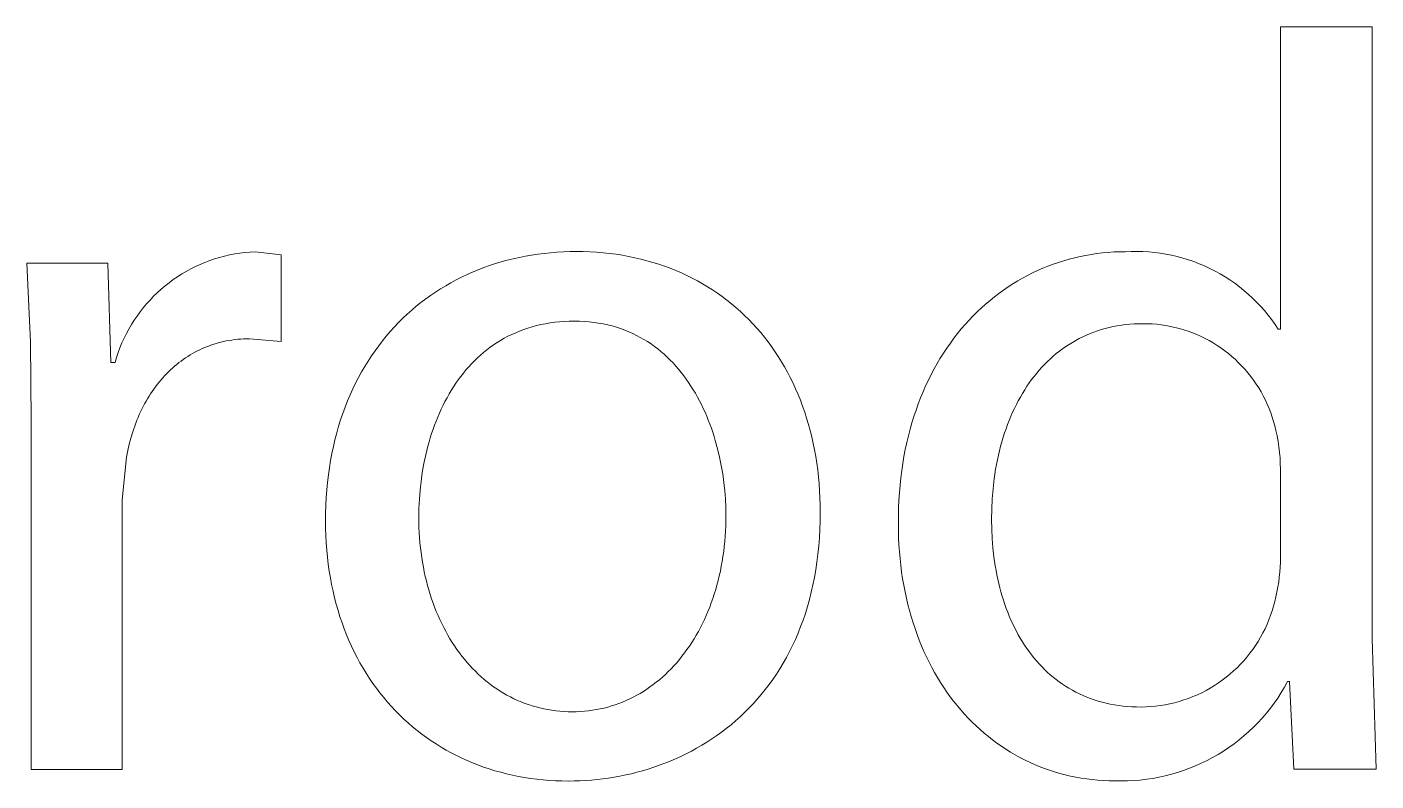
# Model space of a CAD drawing. Header units: millimetres. Extents: x 1434 to 4837, y 1889 to 4267.
# Drawn here: x 3771.81 to 3815.75, y 1946.13 to 1970.69 of the extents above; entities that cross this region are included whole.
import ezdxf

# ---------------------------------------------------------------- set-up
doc = ezdxf.new("R2010")
doc.units = ezdxf.units.MM
doc.header["$MEASUREMENT"] = 0
doc.layers.add('Domyślny', color=7, linetype='Continuous', true_color=0x000000)

msp = doc.modelspace()

# ---------------------------------------------------------------- linework, layer by layer
at = {"layer": 'Domyślny', "color": 18, "lineweight": 15, "true_color": 0x000000}
for p, q in [((3812.635, 1960.842), (3812.635, 1970.689)), ((3812.635, 1970.689), (3815.627, 1970.689)), ((3815.627, 1970.689), (3815.627, 1950.768)), ((3778.575, 1963.294), (3778.741, 1963.32)), ((3778.741, 1963.32), (3778.908, 1963.341)), ((3778.908, 1963.341), (3779.075, 1963.356)), ((3779.075, 1963.356), (3779.243, 1963.365)), ((3779.243, 1963.365), (3780.093, 1963.263)), ((3788.657, 1963.313), (3788.863, 1963.335)), ((3788.863, 1963.335), (3789.072, 1963.351)), ((3789.072, 1963.351), (3789.281, 1963.363)), ((3789.281, 1963.363), (3789.493, 1963.37)), ((3789.493, 1963.37), (3789.706, 1963.372)), ((3789.706, 1963.372), (3789.927, 1963.37)), ((3789.927, 1963.37), (3790.145, 1963.362)), ((3790.145, 1963.362), (3790.361, 1963.35)), ((3790.361, 1963.35), (3790.575, 1963.332)), ((3790.575, 1963.332), (3790.787, 1963.31)), ((3806.66, 1963.308), (3806.844, 1963.33)), ((3806.844, 1963.33), (3807.03, 1963.347)), ((3807.03, 1963.347), (3807.216, 1963.359)), ((3807.216, 1963.359), (3807.404, 1963.366)), ((3807.404, 1963.366), (3807.593, 1963.369)), ((3807.593, 1963.369), (3807.781, 1963.377)), ((3807.781, 1963.377), (3807.97, 1963.379)), ((3807.97, 1963.379), (3808.159, 1963.375)), ((3808.159, 1963.375), (3808.347, 1963.363)), ((3808.347, 1963.363), (3808.535, 1963.346)), ((3808.535, 1963.346), (3808.722, 1963.322)), ((3808.722, 1963.322), (3808.908, 1963.292)), ((3771.92, 1960.42), (3771.81, 1962.992)), ((3771.81, 1962.992), (3774.439, 1962.992)), ((3774.439, 1962.992), (3774.541, 1959.762)), ((3777.148, 1962.809), (3777.298, 1962.884)), ((3777.298, 1962.884), (3777.451, 1962.954)), ((3777.451, 1962.954), (3777.606, 1963.019)), ((3777.606, 1963.019), (3777.764, 1963.079)), ((3777.764, 1963.079), (3777.923, 1963.133)), ((3777.923, 1963.133), (3778.084, 1963.181)), ((3778.084, 1963.181), (3778.246, 1963.224)), ((3778.246, 1963.224), (3778.41, 1963.262)), ((3778.41, 1963.262), (3778.575, 1963.294)), ((3780.093, 1963.263), (3780.093, 1960.442)), ((3786.692, 1962.85), (3786.879, 1962.917)), ((3786.879, 1962.917), (3787.069, 1962.979)), ((3787.069, 1962.979), (3787.26, 1963.037)), ((3787.26, 1963.037), (3787.454, 1963.09)), ((3787.454, 1963.09), (3787.649, 1963.139)), ((3787.649, 1963.139), (3787.847, 1963.183)), ((3787.847, 1963.183), (3788.047, 1963.222)), ((3788.047, 1963.222), (3788.248, 1963.257)), ((3788.248, 1963.257), (3788.451, 1963.288)), ((3788.451, 1963.288), (3788.657, 1963.313)), ((3790.787, 1963.31), (3790.996, 1963.283)), ((3790.996, 1963.283), (3791.203, 1963.251)), ((3791.203, 1963.251), (3791.407, 1963.214)), ((3791.407, 1963.214), (3791.609, 1963.173)), ((3791.609, 1963.173), (3791.808, 1963.127)), ((3791.808, 1963.127), (3792.004, 1963.076)), ((3792.004, 1963.076), (3792.198, 1963.021)), ((3792.198, 1963.021), (3792.389, 1962.961)), ((3792.389, 1962.961), (3792.577, 1962.897)), ((3792.577, 1962.897), (3792.762, 1962.828)), ((3804.897, 1962.829), (3805.066, 1962.898)), ((3805.066, 1962.898), (3805.236, 1962.962)), ((3805.236, 1962.962), (3805.409, 1963.021)), ((3805.409, 1963.021), (3805.583, 1963.076)), ((3805.583, 1963.076), (3805.759, 1963.126)), ((3805.759, 1963.126), (3805.936, 1963.172)), ((3805.936, 1963.172), (3806.115, 1963.213)), ((3806.115, 1963.213), (3806.295, 1963.249)), ((3806.295, 1963.249), (3806.477, 1963.281)), ((3806.477, 1963.281), (3806.66, 1963.308)), ((3808.908, 1963.292), (3809.094, 1963.255)), ((3809.094, 1963.255), (3809.277, 1963.212)), ((3809.277, 1963.212), (3809.46, 1963.163)), ((3809.46, 1963.163), (3809.64, 1963.107)), ((3809.64, 1963.107), (3809.818, 1963.046)), ((3809.818, 1963.046), (3809.994, 1962.978)), ((3809.994, 1962.978), (3810.168, 1962.904)), ((3810.168, 1962.904), (3810.339, 1962.824)), ((3776.439, 1962.359), (3776.575, 1962.458)), ((3776.575, 1962.458), (3776.714, 1962.553)), ((3776.714, 1962.553), (3776.856, 1962.644)), ((3776.856, 1962.644), (3777, 1962.729)), ((3777, 1962.729), (3777.148, 1962.809)), ((3785.62, 1962.359), (3785.792, 1962.452)), ((3785.792, 1962.452), (3785.967, 1962.54)), ((3785.967, 1962.54), (3786.145, 1962.624)), ((3786.145, 1962.624), (3786.325, 1962.704)), ((3786.325, 1962.704), (3786.507, 1962.779)), ((3786.507, 1962.779), (3786.692, 1962.85)), ((3792.762, 1962.828), (3792.945, 1962.755)), ((3792.945, 1962.755), (3793.125, 1962.678)), ((3793.125, 1962.678), (3793.302, 1962.596)), ((3793.302, 1962.596), (3793.476, 1962.51)), ((3793.476, 1962.51), (3793.647, 1962.419)), ((3804.082, 1962.419), (3804.241, 1962.51)), ((3804.241, 1962.51), (3804.402, 1962.596)), ((3804.402, 1962.596), (3804.565, 1962.678)), ((3804.565, 1962.678), (3804.73, 1962.756)), ((3804.73, 1962.756), (3804.897, 1962.829)), ((3810.339, 1962.824), (3810.508, 1962.739)), ((3810.508, 1962.739), (3810.673, 1962.648)), ((3810.673, 1962.648), (3810.835, 1962.551)), ((3810.835, 1962.551), (3810.993, 1962.449)), ((3810.993, 1962.449), (3811.148, 1962.341)), ((3775.934, 1961.916), (3776.055, 1962.033)), ((3776.055, 1962.033), (3776.179, 1962.146)), ((3776.179, 1962.146), (3776.308, 1962.255)), ((3776.308, 1962.255), (3776.439, 1962.359)), ((3784.957, 1961.945), (3785.119, 1962.055)), ((3785.119, 1962.055), (3785.283, 1962.161)), ((3785.283, 1962.161), (3785.45, 1962.262)), ((3785.45, 1962.262), (3785.62, 1962.359)), ((3793.647, 1962.419), (3793.815, 1962.325)), ((3793.815, 1962.325), (3793.98, 1962.226)), ((3793.98, 1962.226), (3794.142, 1962.123)), ((3794.142, 1962.123), (3794.301, 1962.016)), ((3794.301, 1962.016), (3794.456, 1961.905)), ((3803.323, 1961.899), (3803.47, 1962.012)), ((3803.47, 1962.012), (3803.619, 1962.12)), ((3803.619, 1962.12), (3803.771, 1962.224)), ((3803.771, 1962.224), (3803.925, 1962.323)), ((3803.925, 1962.323), (3804.082, 1962.419)), ((3811.148, 1962.341), (3811.3, 1962.228)), ((3811.3, 1962.228), (3811.447, 1962.11)), ((3811.447, 1962.11), (3811.59, 1961.987)), ((3775.597, 1961.541), (3775.705, 1961.67)), ((3775.705, 1961.67), (3775.817, 1961.795)), ((3775.817, 1961.795), (3775.934, 1961.916)), ((3784.341, 1961.465), (3784.491, 1961.591)), ((3784.491, 1961.591), (3784.643, 1961.713)), ((3784.643, 1961.713), (3784.799, 1961.831)), ((3784.799, 1961.831), (3784.957, 1961.945)), ((3794.456, 1961.905), (3794.609, 1961.791)), ((3794.609, 1961.791), (3794.758, 1961.672)), ((3794.758, 1961.672), (3794.904, 1961.549)), ((3802.897, 1961.537), (3803.036, 1961.662)), ((3803.036, 1961.662), (3803.178, 1961.783)), ((3803.178, 1961.783), (3803.323, 1961.899)), ((3811.59, 1961.987), (3811.729, 1961.859)), ((3811.729, 1961.859), (3811.863, 1961.726)), ((3811.863, 1961.726), (3811.993, 1961.589)), ((3811.993, 1961.589), (3812.118, 1961.448)), ((3775.21, 1960.992), (3775.3, 1961.134)), ((3775.3, 1961.134), (3775.394, 1961.273)), ((3775.394, 1961.273), (3775.493, 1961.409)), ((3775.493, 1961.409), (3775.597, 1961.541)), ((3783.912, 1961.061), (3784.052, 1961.199)), ((3784.052, 1961.199), (3784.195, 1961.334)), ((3784.195, 1961.334), (3784.341, 1961.465)), ((3794.904, 1961.549), (3795.046, 1961.422)), ((3795.046, 1961.422), (3795.185, 1961.292)), ((3795.185, 1961.292), (3795.321, 1961.158)), ((3795.321, 1961.158), (3795.454, 1961.02)), ((3802.367, 1960.996), (3802.495, 1961.138)), ((3802.495, 1961.138), (3802.626, 1961.275)), ((3802.626, 1961.275), (3802.76, 1961.408)), ((3802.76, 1961.408), (3802.897, 1961.537)), ((3812.118, 1961.448), (3812.238, 1961.302)), ((3812.238, 1961.302), (3812.353, 1961.153)), ((3812.353, 1961.153), (3812.463, 1960.999)), ((3774.971, 1960.548), (3775.046, 1960.699)), ((3775.046, 1960.699), (3775.125, 1960.847)), ((3775.125, 1960.847), (3775.21, 1960.992)), ((3783.513, 1960.62), (3783.643, 1960.771)), ((3783.643, 1960.771), (3783.776, 1960.918)), ((3783.776, 1960.918), (3783.912, 1961.061)), ((3787.728, 1960.73), (3787.6, 1960.673)), ((3787.857, 1960.784), (3787.728, 1960.73)), ((3787.99, 1960.834), (3787.857, 1960.784)), ((3788.126, 1960.88), (3787.99, 1960.834)), ((3788.264, 1960.922), (3788.126, 1960.88)), ((3788.405, 1960.96), (3788.264, 1960.922)), ((3788.549, 1960.993), (3788.405, 1960.96)), ((3788.696, 1961.023), (3788.549, 1960.993)), ((3788.846, 1961.048), (3788.696, 1961.023)), ((3788.998, 1961.069), (3788.846, 1961.048)), ((3789.154, 1961.085), (3788.998, 1961.069)), ((3789.312, 1961.096), (3789.154, 1961.085)), ((3789.473, 1961.104), (3789.312, 1961.096)), ((3789.638, 1961.106), (3789.473, 1961.104)), ((3789.802, 1961.103), (3789.638, 1961.106)), ((3789.964, 1961.096), (3789.802, 1961.103)), ((3790.122, 1961.083), (3789.964, 1961.096)), ((3790.278, 1961.066), (3790.122, 1961.083)), ((3790.43, 1961.043), (3790.278, 1961.066)), ((3790.579, 1961.016), (3790.43, 1961.043)), ((3790.725, 1960.985), (3790.579, 1961.016)), ((3790.868, 1960.949), (3790.725, 1960.985)), ((3791.008, 1960.908), (3790.868, 1960.949)), ((3791.145, 1960.863), (3791.008, 1960.908)), ((3791.28, 1960.814), (3791.145, 1960.863)), ((3791.411, 1960.761), (3791.28, 1960.814)), ((3791.539, 1960.704), (3791.411, 1960.761)), ((3791.664, 1960.643), (3791.539, 1960.704)), ((3795.454, 1961.02), (3795.583, 1960.878)), ((3795.583, 1960.878), (3795.708, 1960.733)), ((3795.708, 1960.733), (3795.83, 1960.584)), ((3802.001, 1960.549), (3802.12, 1960.702)), ((3802.12, 1960.702), (3802.242, 1960.851)), ((3802.242, 1960.851), (3802.367, 1960.996)), ((3806.435, 1960.7), (3806.316, 1960.65)), ((3806.556, 1960.747), (3806.435, 1960.7)), ((3806.678, 1960.79), (3806.556, 1960.747)), ((3806.803, 1960.83), (3806.678, 1960.79)), ((3806.93, 1960.866), (3806.803, 1960.83)), ((3807.059, 1960.899), (3806.93, 1960.866)), ((3807.19, 1960.928), (3807.059, 1960.899)), ((3807.323, 1960.953), (3807.19, 1960.928)), ((3807.457, 1960.974), (3807.323, 1960.953)), ((3807.594, 1960.992), (3807.457, 1960.974)), ((3807.733, 1961.005), (3807.594, 1960.992)), ((3807.873, 1961.015), (3807.733, 1961.005)), ((3808.015, 1961.021), (3807.873, 1961.015)), ((3808.159, 1961.023), (3808.015, 1961.021)), ((3808.309, 1961.021), (3808.159, 1961.023)), ((3808.459, 1961.015), (3808.309, 1961.021)), ((3808.609, 1961.003), (3808.459, 1961.015)), ((3808.758, 1960.985), (3808.609, 1961.003)), ((3808.907, 1960.963), (3808.758, 1960.985)), ((3809.055, 1960.936), (3808.907, 1960.963)), ((3809.201, 1960.904), (3809.055, 1960.936)), ((3809.347, 1960.867), (3809.201, 1960.904)), ((3809.491, 1960.824), (3809.347, 1960.867)), ((3809.634, 1960.777), (3809.491, 1960.824)), ((3809.775, 1960.725), (3809.634, 1960.777)), ((3809.914, 1960.669), (3809.775, 1960.725)), ((3812.463, 1960.999), (3812.567, 1960.842)), ((3812.567, 1960.842), (3812.635, 1960.842)), ((3771.946, 1957.847), (3771.92, 1960.42)), ((3774.837, 1960.24), (3774.901, 1960.395)), ((3774.901, 1960.395), (3774.971, 1960.548)), ((3777.603, 1960.249), (3777.521, 1960.214)), ((3777.687, 1960.283), (3777.603, 1960.249)), ((3777.772, 1960.314), (3777.687, 1960.283)), ((3777.857, 1960.344), (3777.772, 1960.314)), ((3777.944, 1960.371), (3777.857, 1960.344)), ((3778.032, 1960.397), (3777.944, 1960.371)), ((3778.121, 1960.42), (3778.032, 1960.397)), ((3778.21, 1960.441), (3778.121, 1960.42)), ((3778.301, 1960.46), (3778.21, 1960.441)), ((3778.393, 1960.477), (3778.301, 1960.46)), ((3778.486, 1960.491), (3778.393, 1960.477)), ((3778.579, 1960.504), (3778.486, 1960.491)), ((3778.674, 1960.514), (3778.579, 1960.504)), ((3778.77, 1960.522), (3778.674, 1960.514)), ((3778.866, 1960.528), (3778.77, 1960.522)), ((3778.964, 1960.531), (3778.866, 1960.528)), ((3779.062, 1960.533), (3778.964, 1960.531)), ((3780.093, 1960.442), (3779.062, 1960.533)), ((3783.146, 1960.144), (3783.265, 1960.307)), ((3783.265, 1960.307), (3783.387, 1960.465)), ((3783.387, 1960.465), (3783.513, 1960.62)), ((3786.896, 1960.254), (3786.788, 1960.172)), ((3787.007, 1960.332), (3786.896, 1960.254)), ((3787.12, 1960.407), (3787.007, 1960.332)), ((3787.236, 1960.479), (3787.12, 1960.407)), ((3787.355, 1960.547), (3787.236, 1960.479)), ((3787.476, 1960.612), (3787.355, 1960.547)), ((3787.6, 1960.673), (3787.476, 1960.612)), ((3791.786, 1960.578), (3791.664, 1960.643)), ((3791.906, 1960.51), (3791.786, 1960.578)), ((3792.023, 1960.438), (3791.906, 1960.51)), ((3792.136, 1960.362), (3792.023, 1960.438)), ((3792.247, 1960.283), (3792.136, 1960.362)), ((3792.355, 1960.201), (3792.247, 1960.283)), ((3795.83, 1960.584), (3795.948, 1960.431)), ((3795.948, 1960.431), (3796.063, 1960.275)), ((3796.063, 1960.275), (3796.174, 1960.116)), ((3801.773, 1960.23), (3801.886, 1960.391)), ((3801.886, 1960.391), (3802.001, 1960.549)), ((3805.645, 1960.278), (3805.541, 1960.205)), ((3805.752, 1960.349), (3805.645, 1960.278)), ((3805.86, 1960.415), (3805.752, 1960.349)), ((3805.971, 1960.479), (3805.86, 1960.415)), ((3806.084, 1960.539), (3805.971, 1960.479)), ((3806.199, 1960.597), (3806.084, 1960.539)), ((3806.316, 1960.65), (3806.199, 1960.597)), ((3810.051, 1960.607), (3809.914, 1960.669)), ((3810.186, 1960.541), (3810.051, 1960.607)), ((3810.318, 1960.471), (3810.186, 1960.541)), ((3810.449, 1960.396), (3810.318, 1960.471)), ((3810.576, 1960.316), (3810.449, 1960.396)), ((3810.701, 1960.232), (3810.576, 1960.316)), ((3774.677, 1959.762), (3774.725, 1959.923)), ((3774.725, 1959.923), (3774.778, 1960.082)), ((3774.778, 1960.082), (3774.837, 1960.24)), ((3776.828, 1959.808), (3776.757, 1959.754)), ((3776.9, 1959.86), (3776.828, 1959.808)), ((3776.974, 1959.911), (3776.9, 1959.86)), ((3777.049, 1959.96), (3776.974, 1959.911)), ((3777.125, 1960.007), (3777.049, 1959.96)), ((3777.202, 1960.052), (3777.125, 1960.007)), ((3777.28, 1960.095), (3777.202, 1960.052)), ((3777.359, 1960.137), (3777.28, 1960.095)), ((3777.439, 1960.176), (3777.359, 1960.137)), ((3777.521, 1960.214), (3777.439, 1960.176)), ((3782.812, 1959.632), (3782.92, 1959.807)), ((3782.92, 1959.807), (3783.031, 1959.977)), ((3783.031, 1959.977), (3783.146, 1960.144)), ((3786.384, 1959.815), (3786.29, 1959.718)), ((3786.481, 1959.908), (3786.384, 1959.815)), ((3786.581, 1959.999), (3786.481, 1959.908)), ((3786.683, 1960.087), (3786.581, 1959.999)), ((3786.788, 1960.172), (3786.683, 1960.087)), ((3792.46, 1960.115), (3792.355, 1960.201)), ((3792.563, 1960.027), (3792.46, 1960.115)), ((3792.663, 1959.935), (3792.563, 1960.027)), ((3792.76, 1959.84), (3792.663, 1959.935)), ((3792.854, 1959.743), (3792.76, 1959.84)), ((3796.174, 1960.116), (3796.281, 1959.953)), ((3796.281, 1959.953), (3796.385, 1959.786)), ((3801.456, 1959.724), (3801.558, 1959.897)), ((3801.558, 1959.897), (3801.664, 1960.066)), ((3801.664, 1960.066), (3801.773, 1960.23)), ((3805.144, 1959.881), (3805.05, 1959.793)), ((3805.24, 1959.967), (3805.144, 1959.881)), ((3805.338, 1960.049), (3805.24, 1959.967)), ((3805.438, 1960.129), (3805.338, 1960.049)), ((3805.541, 1960.205), (3805.438, 1960.129)), ((3810.822, 1960.144), (3810.701, 1960.232)), ((3810.941, 1960.052), (3810.822, 1960.144)), ((3811.057, 1959.956), (3810.941, 1960.052)), ((3811.169, 1959.856), (3811.057, 1959.956)), ((3811.277, 1959.752), (3811.169, 1959.856)), ((3774.541, 1959.762), (3774.677, 1959.762)), ((3776.355, 1959.391), (3776.292, 1959.325)), ((3776.419, 1959.456), (3776.355, 1959.391)), ((3776.484, 1959.519), (3776.419, 1959.456)), ((3776.55, 1959.58), (3776.484, 1959.519)), ((3776.618, 1959.64), (3776.55, 1959.58)), ((3776.687, 1959.698), (3776.618, 1959.64)), ((3776.757, 1959.754), (3776.687, 1959.698)), ((3782.609, 1959.272), (3782.708, 1959.454)), ((3782.708, 1959.454), (3782.812, 1959.632)), ((3786.023, 1959.412), (3785.939, 1959.305)), ((3786.109, 1959.517), (3786.023, 1959.412)), ((3786.198, 1959.619), (3786.109, 1959.517)), ((3786.29, 1959.718), (3786.198, 1959.619)), ((3792.945, 1959.643), (3792.854, 1959.743)), ((3793.034, 1959.54), (3792.945, 1959.643)), ((3793.12, 1959.434), (3793.034, 1959.54)), ((3793.204, 1959.327), (3793.12, 1959.434)), ((3796.385, 1959.786), (3796.484, 1959.617)), ((3796.484, 1959.617), (3796.58, 1959.444)), ((3796.58, 1959.444), (3796.673, 1959.267)), ((3801.17, 1959.184), (3801.261, 1959.368)), ((3801.261, 1959.368), (3801.357, 1959.548)), ((3801.357, 1959.548), (3801.456, 1959.724)), ((3804.698, 1959.41), (3804.615, 1959.307)), ((3804.782, 1959.51), (3804.698, 1959.41)), ((3804.87, 1959.607), (3804.782, 1959.51)), ((3804.959, 1959.701), (3804.87, 1959.607)), ((3805.05, 1959.793), (3804.959, 1959.701)), ((3811.382, 1959.645), (3811.277, 1959.752)), ((3811.484, 1959.534), (3811.382, 1959.645)), ((3811.581, 1959.42), (3811.484, 1959.534)), ((3811.675, 1959.302), (3811.581, 1959.42)), ((3775.998, 1958.97), (3775.943, 1958.895)), ((3776.054, 1959.044), (3775.998, 1958.97)), ((3776.112, 1959.117), (3776.054, 1959.044)), ((3776.171, 1959.188), (3776.112, 1959.117)), ((3776.231, 1959.257), (3776.171, 1959.188)), ((3776.292, 1959.325), (3776.231, 1959.257)), ((3782.421, 1958.896), (3782.513, 1959.086)), ((3782.513, 1959.086), (3782.609, 1959.272)), ((3785.703, 1958.969), (3785.63, 1958.852)), ((3785.779, 1959.083), (3785.703, 1958.969)), ((3785.858, 1959.195), (3785.779, 1959.083)), ((3785.939, 1959.305), (3785.858, 1959.195)), ((3793.284, 1959.217), (3793.204, 1959.327)), ((3793.362, 1959.104), (3793.284, 1959.217)), ((3793.438, 1958.99), (3793.362, 1959.104)), ((3793.511, 1958.873), (3793.438, 1958.99)), ((3796.673, 1959.267), (3796.761, 1959.088)), ((3796.761, 1959.088), (3796.845, 1958.905)), ((3800.997, 1958.806), (3801.082, 1958.997)), ((3801.082, 1958.997), (3801.17, 1959.184)), ((3804.38, 1958.983), (3804.307, 1958.87)), ((3804.456, 1959.094), (3804.38, 1958.983)), ((3804.534, 1959.202), (3804.456, 1959.094)), ((3804.615, 1959.307), (3804.534, 1959.202)), ((3811.764, 1959.182), (3811.675, 1959.302)), ((3811.849, 1959.058), (3811.764, 1959.182)), ((3811.93, 1958.932), (3811.849, 1959.058)), ((3812.007, 1958.802), (3811.93, 1958.932)), ((3775.689, 1958.495), (3775.642, 1958.411)), ((3775.737, 1958.578), (3775.689, 1958.495)), ((3775.787, 1958.659), (3775.737, 1958.578)), ((3775.837, 1958.739), (3775.787, 1958.659)), ((3775.89, 1958.818), (3775.837, 1958.739)), ((3775.943, 1958.895), (3775.89, 1958.818)), ((3782.172, 1958.305), (3782.251, 1958.506)), ((3782.251, 1958.506), (3782.334, 1958.703)), ((3782.334, 1958.703), (3782.421, 1958.896)), ((3785.425, 1958.491), (3785.362, 1958.366)), ((3785.491, 1958.613), (3785.425, 1958.491)), ((3785.559, 1958.734), (3785.491, 1958.613)), ((3785.63, 1958.852), (3785.559, 1958.734)), ((3793.581, 1958.755), (3793.511, 1958.873)), ((3793.649, 1958.634), (3793.581, 1958.755)), ((3793.714, 1958.512), (3793.649, 1958.634)), ((3793.777, 1958.389), (3793.714, 1958.512)), ((3796.845, 1958.905), (3796.925, 1958.719)), ((3796.925, 1958.719), (3797.002, 1958.53)), ((3797.002, 1958.53), (3797.074, 1958.338)), ((3800.84, 1958.413), (3800.917, 1958.611)), ((3800.917, 1958.611), (3800.997, 1958.806)), ((3804.1, 1958.514), (3804.036, 1958.391)), ((3804.167, 1958.635), (3804.1, 1958.514)), ((3804.236, 1958.754), (3804.167, 1958.635)), ((3804.307, 1958.87), (3804.236, 1958.754)), ((3812.079, 1958.671), (3812.007, 1958.802)), ((3812.147, 1958.537), (3812.079, 1958.671)), ((3812.21, 1958.4), (3812.147, 1958.537)), ((3775.469, 1958.06), (3775.43, 1957.969)), ((3775.51, 1958.15), (3775.469, 1958.06)), ((3775.553, 1958.238), (3775.51, 1958.15)), ((3775.597, 1958.325), (3775.553, 1958.238)), ((3775.642, 1958.411), (3775.597, 1958.325)), ((3782.027, 1957.892), (3782.097, 1958.1)), ((3782.097, 1958.1), (3782.172, 1958.305)), ((3785.243, 1958.111), (3785.187, 1957.982)), ((3785.301, 1958.24), (3785.243, 1958.111)), ((3785.362, 1958.366), (3785.301, 1958.24)), ((3793.837, 1958.263), (3793.777, 1958.389)), ((3793.895, 1958.137), (3793.837, 1958.263)), ((3793.95, 1958.009), (3793.895, 1958.137)), ((3797.074, 1958.338), (3797.142, 1958.143)), ((3797.142, 1958.143), (3797.206, 1957.945)), ((3800.699, 1958.005), (3800.768, 1958.211)), ((3800.768, 1958.211), (3800.84, 1958.413)), ((3803.914, 1958.138), (3803.857, 1958.007)), ((3803.974, 1958.266), (3803.914, 1958.138)), ((3804.036, 1958.391), (3803.974, 1958.266)), ((3812.268, 1958.262), (3812.21, 1958.4)), ((3812.322, 1958.121), (3812.268, 1958.262)), ((3812.371, 1957.979), (3812.322, 1958.121)), ((3771.946, 1946.504), (3771.946, 1957.847)), ((3775.32, 1957.689), (3775.286, 1957.593)), ((3775.355, 1957.784), (3775.32, 1957.689)), ((3775.392, 1957.877), (3775.355, 1957.784)), ((3775.43, 1957.969), (3775.392, 1957.877)), ((3781.899, 1957.464), (3781.961, 1957.68)), ((3781.961, 1957.68), (3782.027, 1957.892)), ((3785.083, 1957.717), (3785.035, 1957.583)), ((3785.134, 1957.85), (3785.083, 1957.717)), ((3785.187, 1957.982), (3785.134, 1957.85)), ((3794.003, 1957.879), (3793.95, 1958.009)), ((3794.053, 1957.749), (3794.003, 1957.879)), ((3794.101, 1957.617), (3794.053, 1957.749)), ((3794.147, 1957.485), (3794.101, 1957.617)), ((3797.206, 1957.945), (3797.266, 1957.744)), ((3797.266, 1957.744), (3797.322, 1957.541)), ((3800.574, 1957.584), (3800.634, 1957.796)), ((3800.634, 1957.796), (3800.699, 1958.005)), ((3803.75, 1957.74), (3803.7, 1957.603)), ((3803.802, 1957.875), (3803.75, 1957.74)), ((3803.857, 1958.007), (3803.802, 1957.875)), ((3812.415, 1957.836), (3812.371, 1957.979)), ((3812.454, 1957.691), (3812.415, 1957.836)), ((3812.488, 1957.544), (3812.454, 1957.691)), ((3775.194, 1957.299), (3775.14, 1957.097)), ((3775.254, 1957.496), (3775.194, 1957.299)), ((3775.286, 1957.593), (3775.254, 1957.496)), ((3781.79, 1957.022), (3781.842, 1957.245)), ((3781.842, 1957.245), (3781.899, 1957.464)), ((3784.905, 1957.172), (3784.867, 1957.033)), ((3784.946, 1957.31), (3784.905, 1957.172)), ((3784.989, 1957.447), (3784.946, 1957.31)), ((3785.035, 1957.583), (3784.989, 1957.447)), ((3794.19, 1957.351), (3794.147, 1957.485)), ((3794.231, 1957.217), (3794.19, 1957.351)), ((3794.305, 1956.947), (3794.231, 1957.217)), ((3797.322, 1957.541), (3797.373, 1957.334)), ((3797.373, 1957.334), (3797.421, 1957.125)), ((3800.466, 1957.149), (3800.518, 1957.368)), ((3800.518, 1957.368), (3800.574, 1957.584)), ((3803.565, 1957.18), (3803.525, 1957.034)), ((3803.608, 1957.323), (3803.565, 1957.18)), ((3803.653, 1957.464), (3803.608, 1957.323)), ((3803.7, 1957.603), (3803.653, 1957.464)), ((3812.527, 1957.367), (3812.488, 1957.544)), ((3812.561, 1957.189), (3812.527, 1957.367)), ((3812.588, 1957.01), (3812.561, 1957.189)), ((3775.092, 1956.89), (3775.05, 1956.68)), ((3775.14, 1957.097), (3775.092, 1956.89)), ((3781.7, 1956.566), (3781.743, 1956.796)), ((3781.743, 1956.796), (3781.79, 1957.022)), ((3784.797, 1956.751), (3784.737, 1956.466)), ((3784.831, 1956.893), (3784.797, 1956.751)), ((3784.867, 1957.033), (3784.831, 1956.893)), ((3794.37, 1956.675), (3794.305, 1956.947)), ((3797.421, 1957.125), (3797.464, 1956.912)), ((3797.464, 1956.912), (3797.502, 1956.697)), ((3800.375, 1956.7), (3800.418, 1956.926)), ((3800.418, 1956.926), (3800.466, 1957.149)), ((3803.452, 1956.738), (3803.42, 1956.587)), ((3803.487, 1956.887), (3803.452, 1956.738)), ((3803.525, 1957.034), (3803.487, 1956.887)), ((3812.609, 1956.83), (3812.588, 1957.01)), ((3812.624, 1956.649), (3812.609, 1956.83)), ((3775.05, 1956.68), (3774.915, 1955.286)), ((3781.629, 1956.096), (3781.662, 1956.333)), ((3781.662, 1956.333), (3781.7, 1956.566)), ((3784.737, 1956.466), (3784.686, 1956.178)), ((3794.426, 1956.402), (3794.37, 1956.675)), ((3794.473, 1956.128), (3794.426, 1956.402)), ((3797.502, 1956.697), (3797.536, 1956.48)), ((3797.536, 1956.48), (3797.566, 1956.259)), ((3800.301, 1956.238), (3800.336, 1956.471)), ((3800.336, 1956.471), (3800.375, 1956.7)), ((3803.39, 1956.434), (3803.362, 1956.28)), ((3803.42, 1956.587), (3803.39, 1956.434)), ((3812.633, 1956.468), (3812.624, 1956.649)), ((3812.635, 1956.287), (3812.633, 1956.468)), ((3812.635, 1953.42), (3812.635, 1956.287)), ((3781.577, 1955.611), (3781.6, 1955.855)), ((3781.6, 1955.855), (3781.629, 1956.096)), ((3784.645, 1955.887), (3784.613, 1955.595)), ((3784.686, 1956.178), (3784.645, 1955.887)), ((3794.511, 1955.855), (3794.473, 1956.128)), ((3794.541, 1955.583), (3794.511, 1955.855)), ((3797.566, 1956.259), (3797.591, 1956.037)), ((3797.591, 1956.037), (3797.612, 1955.811)), ((3800.247, 1955.763), (3800.272, 1956.002)), ((3800.272, 1956.002), (3800.301, 1956.238)), ((3803.315, 1955.965), (3803.278, 1955.644)), ((3803.337, 1956.123), (3803.315, 1955.965)), ((3803.362, 1956.28), (3803.337, 1956.123)), ((3781.559, 1955.364), (3781.577, 1955.611)), ((3784.613, 1955.595), (3784.59, 1955.302)), ((3794.562, 1955.313), (3794.541, 1955.583)), ((3797.612, 1955.811), (3797.628, 1955.583)), ((3797.628, 1955.583), (3797.64, 1955.353)), ((3800.211, 1955.275), (3800.226, 1955.52)), ((3800.226, 1955.52), (3800.247, 1955.763)), ((3803.278, 1955.644), (3803.251, 1955.316)), ((3774.915, 1955.286), (3774.915, 1946.504)), ((3781.538, 1954.859), (3781.546, 1955.113)), ((3781.546, 1955.113), (3781.559, 1955.364)), ((3784.577, 1955.008), (3784.572, 1954.715)), ((3784.59, 1955.302), (3784.577, 1955.008)), ((3794.574, 1955.046), (3794.562, 1955.313)), ((3794.578, 1954.783), (3794.574, 1955.046)), ((3797.64, 1955.353), (3797.647, 1955.12)), ((3797.647, 1955.12), (3797.649, 1954.885)), ((3800.194, 1954.774), (3800.2, 1955.026)), ((3800.2, 1955.026), (3800.211, 1955.275)), ((3803.235, 1954.983), (3803.23, 1954.644)), ((3803.251, 1955.316), (3803.235, 1954.983)), ((3781.536, 1954.602), (3781.538, 1954.859)), ((3781.538, 1954.359), (3781.536, 1954.602)), ((3784.572, 1954.715), (3784.574, 1954.547)), ((3784.574, 1954.547), (3784.578, 1954.38)), ((3794.572, 1954.438), (3794.577, 1954.609)), ((3794.577, 1954.609), (3794.578, 1954.783)), ((3797.646, 1954.602), (3797.637, 1954.323)), ((3797.649, 1954.885), (3797.646, 1954.602)), ((3800.193, 1954.519), (3800.194, 1954.774)), ((3803.23, 1954.644), (3803.235, 1954.333)), ((3781.546, 1954.12), (3781.538, 1954.359)), ((3781.558, 1953.883), (3781.546, 1954.12)), ((3784.578, 1954.38), (3784.586, 1954.214)), ((3784.586, 1954.214), (3784.596, 1954.05)), ((3794.54, 1953.931), (3794.553, 1954.098)), ((3794.553, 1954.098), (3794.564, 1954.267)), ((3794.564, 1954.267), (3794.572, 1954.438)), ((3797.637, 1954.323), (3797.622, 1954.05)), ((3800.195, 1954.285), (3800.193, 1954.519)), ((3800.202, 1954.053), (3800.195, 1954.285)), ((3803.235, 1954.333), (3803.249, 1954.026)), ((3781.575, 1953.649), (3781.558, 1953.883)), ((3781.597, 1953.418), (3781.575, 1953.649)), ((3784.596, 1954.05), (3784.61, 1953.887)), ((3784.61, 1953.887), (3784.626, 1953.726)), ((3784.626, 1953.726), (3784.645, 1953.566)), ((3794.503, 1953.603), (3794.523, 1953.766)), ((3794.523, 1953.766), (3794.54, 1953.931)), ((3797.601, 1953.782), (3797.574, 1953.519)), ((3797.622, 1954.05), (3797.601, 1953.782)), ((3800.213, 1953.824), (3800.202, 1954.053)), ((3800.229, 1953.597), (3800.213, 1953.824)), ((3803.249, 1954.026), (3803.273, 1953.723)), ((3803.273, 1953.723), (3803.306, 1953.425)), ((3781.624, 1953.191), (3781.597, 1953.418)), ((3784.645, 1953.566), (3784.667, 1953.408)), ((3784.667, 1953.408), (3784.692, 1953.252)), ((3784.692, 1953.252), (3784.72, 1953.097)), ((3794.426, 1953.122), (3794.455, 1953.281)), ((3794.455, 1953.281), (3794.48, 1953.441)), ((3794.48, 1953.441), (3794.503, 1953.603)), ((3797.541, 1953.26), (3797.503, 1953.007)), ((3797.574, 1953.519), (3797.541, 1953.26)), ((3800.248, 1953.373), (3800.229, 1953.597)), ((3800.272, 1953.152), (3800.248, 1953.373)), ((3803.306, 1953.425), (3803.349, 1953.131)), ((3812.629, 1953.094), (3812.635, 1953.257)), ((3812.635, 1953.257), (3812.635, 1953.42)), ((3781.656, 1952.966), (3781.624, 1953.191)), ((3781.692, 1952.744), (3781.656, 1952.966)), ((3784.72, 1953.097), (3784.75, 1952.944)), ((3784.75, 1952.944), (3784.783, 1952.792)), ((3784.783, 1952.792), (3784.819, 1952.643)), ((3794.324, 1952.659), (3794.361, 1952.812)), ((3794.361, 1952.812), (3794.395, 1952.966)), ((3794.395, 1952.966), (3794.426, 1953.122)), ((3797.503, 1953.007), (3797.46, 1952.758)), ((3800.3, 1952.933), (3800.272, 1953.152)), ((3800.333, 1952.717), (3800.3, 1952.933)), ((3803.349, 1953.131), (3803.374, 1952.986)), ((3803.374, 1952.986), (3803.402, 1952.843)), ((3803.402, 1952.843), (3803.432, 1952.701)), ((3812.602, 1952.769), (3812.618, 1952.931)), ((3812.618, 1952.931), (3812.629, 1953.094)), ((3781.733, 1952.525), (3781.692, 1952.744)), ((3781.778, 1952.31), (3781.733, 1952.525)), ((3784.819, 1952.643), (3784.857, 1952.495)), ((3784.857, 1952.495), (3784.898, 1952.349)), ((3784.898, 1952.349), (3784.942, 1952.205)), ((3794.197, 1952.215), (3794.242, 1952.361)), ((3794.242, 1952.361), (3794.284, 1952.509)), ((3794.284, 1952.509), (3794.324, 1952.659)), ((3797.411, 1952.515), (3797.357, 1952.276)), ((3797.46, 1952.758), (3797.411, 1952.515)), ((3800.369, 1952.504), (3800.333, 1952.717)), ((3800.41, 1952.293), (3800.369, 1952.504)), ((3803.432, 1952.701), (3803.464, 1952.56)), ((3803.464, 1952.56), (3803.499, 1952.421)), ((3803.499, 1952.421), (3803.536, 1952.284)), ((3812.524, 1952.287), (3812.555, 1952.447)), ((3812.555, 1952.447), (3812.581, 1952.608)), ((3812.581, 1952.608), (3812.602, 1952.769)), ((3781.828, 1952.097), (3781.778, 1952.31)), ((3781.882, 1951.888), (3781.828, 1952.097)), ((3784.942, 1952.205), (3784.988, 1952.063)), ((3784.988, 1952.063), (3785.037, 1951.923)), ((3785.037, 1951.923), (3785.089, 1951.785)), ((3794.047, 1951.789), (3794.1, 1951.928)), ((3794.1, 1951.928), (3794.15, 1952.07)), ((3794.15, 1952.07), (3794.197, 1952.215)), ((3797.297, 1952.042), (3797.233, 1951.813)), ((3797.357, 1952.276), (3797.297, 1952.042)), ((3800.454, 1952.086), (3800.41, 1952.293)), ((3800.503, 1951.881), (3800.454, 1952.086)), ((3803.536, 1952.284), (3803.575, 1952.148)), ((3803.575, 1952.148), (3803.617, 1952.014)), ((3803.617, 1952.014), (3803.661, 1951.881)), ((3812.413, 1951.823), (3812.453, 1951.975)), ((3812.453, 1951.975), (3812.488, 1952.128)), ((3812.488, 1952.128), (3812.524, 1952.287)), ((3781.941, 1951.682), (3781.882, 1951.888)), ((3782.003, 1951.479), (3781.941, 1951.682)), ((3782.071, 1951.279), (3782.003, 1951.479)), ((3785.089, 1951.785), (3785.143, 1951.649)), ((3785.143, 1951.649), (3785.199, 1951.515)), ((3785.199, 1951.515), (3785.258, 1951.384)), ((3793.874, 1951.383), (3793.934, 1951.516)), ((3793.934, 1951.516), (3793.992, 1951.651)), ((3793.992, 1951.651), (3794.047, 1951.789)), ((3797.163, 1951.588), (3797.089, 1951.369)), ((3797.233, 1951.813), (3797.163, 1951.588)), ((3800.555, 1951.679), (3800.503, 1951.881)), ((3800.611, 1951.48), (3800.555, 1951.679)), ((3800.671, 1951.284), (3800.611, 1951.48)), ((3803.661, 1951.881), (3803.707, 1951.751)), ((3803.707, 1951.751), (3803.756, 1951.622)), ((3803.756, 1951.622), (3803.807, 1951.495)), ((3803.807, 1951.495), (3803.861, 1951.37)), ((3812.262, 1951.376), (3812.318, 1951.523)), ((3812.318, 1951.523), (3812.368, 1951.672)), ((3812.368, 1951.672), (3812.413, 1951.823)), ((3782.142, 1951.083), (3782.071, 1951.279)), ((3782.218, 1950.89), (3782.142, 1951.083)), ((3785.258, 1951.384), (3785.319, 1951.254)), ((3785.319, 1951.254), (3785.383, 1951.127)), ((3785.383, 1951.127), (3785.449, 1951.002)), ((3793.679, 1950.998), (3793.746, 1951.124)), ((3793.746, 1951.124), (3793.811, 1951.252)), ((3793.811, 1951.252), (3793.874, 1951.383)), ((3797.01, 1951.154), (3796.927, 1950.944)), ((3797.089, 1951.369), (3797.01, 1951.154)), ((3800.735, 1951.091), (3800.671, 1951.284)), ((3800.803, 1950.901), (3800.735, 1951.091)), ((3803.861, 1951.37), (3803.917, 1951.247)), ((3803.917, 1951.247), (3803.976, 1951.126)), ((3803.976, 1951.126), (3804.036, 1951.007)), ((3812.065, 1950.948), (3812.136, 1951.088)), ((3812.136, 1951.088), (3812.202, 1951.231)), ((3812.202, 1951.231), (3812.262, 1951.376)), ((3782.297, 1950.7), (3782.218, 1950.89)), ((3782.381, 1950.514), (3782.297, 1950.7)), ((3785.449, 1951.002), (3785.517, 1950.88)), ((3785.517, 1950.88), (3785.588, 1950.76)), ((3785.588, 1950.76), (3785.661, 1950.642)), ((3785.661, 1950.642), (3785.736, 1950.527)), ((3793.387, 1950.52), (3793.463, 1950.635)), ((3793.463, 1950.635), (3793.538, 1950.754)), ((3793.538, 1950.754), (3793.61, 1950.875)), ((3793.61, 1950.875), (3793.679, 1950.998)), ((3796.838, 1950.739), (3796.746, 1950.539)), ((3796.927, 1950.944), (3796.838, 1950.739)), ((3800.874, 1950.714), (3800.803, 1950.901)), ((3800.948, 1950.53), (3800.874, 1950.714)), ((3804.036, 1951.007), (3804.099, 1950.89)), ((3804.099, 1950.89), (3804.165, 1950.776)), ((3804.165, 1950.776), (3804.233, 1950.663)), ((3804.233, 1950.663), (3804.303, 1950.553)), ((3811.825, 1950.542), (3811.91, 1950.675)), ((3811.91, 1950.675), (3811.99, 1950.81)), ((3811.99, 1950.81), (3812.065, 1950.948)), ((3815.627, 1950.768), (3815.751, 1946.507)), ((3782.469, 1950.331), (3782.381, 1950.514)), ((3782.56, 1950.152), (3782.469, 1950.331)), ((3782.656, 1949.976), (3782.56, 1950.152)), ((3785.736, 1950.527), (3785.813, 1950.414)), ((3785.813, 1950.414), (3785.893, 1950.304)), ((3785.893, 1950.304), (3785.975, 1950.196)), ((3785.975, 1950.196), (3786.059, 1950.092)), ((3793.06, 1950.083), (3793.145, 1950.188)), ((3793.145, 1950.188), (3793.228, 1950.296)), ((3793.228, 1950.296), (3793.308, 1950.406)), ((3793.308, 1950.406), (3793.387, 1950.52)), ((3796.547, 1950.152), (3796.442, 1949.966)), ((3796.649, 1950.343), (3796.547, 1950.152)), ((3796.746, 1950.539), (3796.649, 1950.343)), ((3801.027, 1950.35), (3800.948, 1950.53)), ((3801.108, 1950.172), (3801.027, 1950.35)), ((3801.194, 1949.998), (3801.108, 1950.172)), ((3804.303, 1950.553), (3804.376, 1950.446)), ((3804.376, 1950.446), (3804.451, 1950.34)), ((3804.451, 1950.34), (3804.528, 1950.237)), ((3804.528, 1950.237), (3804.608, 1950.137)), ((3804.608, 1950.137), (3804.69, 1950.039)), ((3811.441, 1950.045), (3811.543, 1950.164)), ((3811.543, 1950.164), (3811.641, 1950.287)), ((3811.641, 1950.287), (3811.735, 1950.413)), ((3811.735, 1950.413), (3811.825, 1950.542)), ((3782.755, 1949.803), (3782.656, 1949.976)), ((3782.858, 1949.634), (3782.755, 1949.803)), ((3786.059, 1950.092), (3786.145, 1949.989)), ((3786.145, 1949.989), (3786.233, 1949.89)), ((3786.233, 1949.89), (3786.323, 1949.793)), ((3786.323, 1949.793), (3786.415, 1949.699)), ((3786.415, 1949.699), (3786.509, 1949.608)), ((3792.7, 1949.69), (3792.793, 1949.784)), ((3792.793, 1949.784), (3792.884, 1949.881)), ((3792.884, 1949.881), (3792.973, 1949.98)), ((3792.973, 1949.98), (3793.06, 1950.083)), ((3796.333, 1949.784), (3796.219, 1949.607)), ((3796.442, 1949.966), (3796.333, 1949.784)), ((3801.282, 1949.827), (3801.194, 1949.998)), ((3801.374, 1949.66), (3801.282, 1949.827)), ((3804.69, 1950.039), (3804.775, 1949.944)), ((3804.775, 1949.944), (3804.862, 1949.851)), ((3804.862, 1949.851), (3804.951, 1949.761)), ((3804.951, 1949.761), (3805.043, 1949.674)), ((3810.991, 1949.606), (3811.109, 1949.71)), ((3811.109, 1949.71), (3811.224, 1949.818)), ((3811.224, 1949.818), (3811.334, 1949.93)), ((3811.334, 1949.93), (3811.441, 1950.045)), ((3782.965, 1949.469), (3782.858, 1949.634)), ((3783.075, 1949.307), (3782.965, 1949.469)), ((3783.189, 1949.149), (3783.075, 1949.307)), ((3786.509, 1949.608), (3786.606, 1949.52)), ((3786.606, 1949.52), (3786.704, 1949.435)), ((3786.704, 1949.435), (3786.804, 1949.352)), ((3786.804, 1949.352), (3786.906, 1949.273)), ((3786.906, 1949.273), (3787.01, 1949.197)), ((3792.102, 1949.19), (3792.207, 1949.265)), ((3792.207, 1949.265), (3792.309, 1949.344)), ((3792.309, 1949.344), (3792.409, 1949.426)), ((3792.409, 1949.426), (3792.508, 1949.511)), ((3792.508, 1949.511), (3792.605, 1949.599)), ((3792.605, 1949.599), (3792.7, 1949.69)), ((3795.981, 1949.266), (3795.857, 1949.103)), ((3796.102, 1949.434), (3795.981, 1949.266)), ((3796.219, 1949.607), (3796.102, 1949.434)), ((3801.47, 1949.495), (3801.374, 1949.66)), ((3801.568, 1949.335), (3801.47, 1949.495)), ((3801.67, 1949.177), (3801.568, 1949.335)), ((3805.043, 1949.674), (3805.137, 1949.59)), ((3805.137, 1949.59), (3805.233, 1949.508)), ((3805.233, 1949.508), (3805.332, 1949.43)), ((3805.332, 1949.43), (3805.433, 1949.354)), ((3805.433, 1949.354), (3805.536, 1949.281)), ((3805.536, 1949.281), (3805.642, 1949.212)), ((3810.485, 1949.234), (3810.616, 1949.321)), ((3810.616, 1949.321), (3810.744, 1949.411)), ((3810.744, 1949.411), (3810.869, 1949.507)), ((3810.869, 1949.507), (3810.991, 1949.606)), ((3812.873, 1949.363), (3812.772, 1949.182)), ((3812.93, 1949.363), (3812.873, 1949.363)), ((3813.077, 1946.507), (3812.93, 1949.363)), ((3783.307, 1948.994), (3783.189, 1949.149)), ((3783.428, 1948.843), (3783.307, 1948.994)), ((3783.553, 1948.696), (3783.428, 1948.843)), ((3787.01, 1949.197), (3787.115, 1949.124)), ((3787.115, 1949.124), (3787.223, 1949.054)), ((3787.223, 1949.054), (3787.332, 1948.987)), ((3787.332, 1948.987), (3787.443, 1948.924)), ((3787.443, 1948.924), (3787.555, 1948.864)), ((3787.555, 1948.864), (3787.67, 1948.807)), ((3791.443, 1948.802), (3791.557, 1948.858)), ((3791.557, 1948.858), (3791.669, 1948.918)), ((3791.669, 1948.918), (3791.78, 1948.981)), ((3791.78, 1948.981), (3791.889, 1949.047)), ((3791.889, 1949.047), (3791.997, 1949.117)), ((3791.997, 1949.117), (3792.102, 1949.19)), ((3795.728, 1948.945), (3795.597, 1948.79)), ((3795.857, 1949.103), (3795.728, 1948.945)), ((3801.775, 1949.024), (3801.67, 1949.177)), ((3801.883, 1948.873), (3801.775, 1949.024)), ((3801.994, 1948.726), (3801.883, 1948.873)), ((3805.642, 1949.212), (3805.75, 1949.145)), ((3805.75, 1949.145), (3805.861, 1949.082)), ((3805.861, 1949.082), (3805.974, 1949.022)), ((3805.974, 1949.022), (3806.089, 1948.965)), ((3806.089, 1948.965), (3806.207, 1948.911)), ((3806.207, 1948.911), (3806.327, 1948.861)), ((3806.327, 1948.861), (3806.449, 1948.814)), ((3809.493, 1948.765), (3809.641, 1948.817)), ((3809.641, 1948.817), (3809.788, 1948.874)), ((3809.788, 1948.874), (3809.932, 1948.936)), ((3809.932, 1948.936), (3810.074, 1949.003)), ((3810.074, 1949.003), (3810.214, 1949.075)), ((3810.214, 1949.075), (3810.351, 1949.152)), ((3810.351, 1949.152), (3810.485, 1949.234)), ((3812.552, 1948.83), (3812.434, 1948.66)), ((3812.665, 1949.004), (3812.552, 1948.83)), ((3812.772, 1949.182), (3812.665, 1949.004)), ((3783.681, 1948.553), (3783.553, 1948.696)), ((3783.812, 1948.413), (3783.681, 1948.553)), ((3783.946, 1948.277), (3783.812, 1948.413)), ((3787.67, 1948.807), (3787.786, 1948.753)), ((3787.786, 1948.753), (3787.904, 1948.703)), ((3787.904, 1948.703), (3788.023, 1948.656)), ((3788.023, 1948.656), (3788.144, 1948.613)), ((3788.144, 1948.613), (3788.266, 1948.573)), ((3788.266, 1948.573), (3788.39, 1948.537)), ((3788.39, 1948.537), (3788.516, 1948.505)), ((3788.516, 1948.505), (3788.642, 1948.476)), ((3788.642, 1948.476), (3788.771, 1948.451)), ((3788.771, 1948.451), (3788.901, 1948.43)), ((3788.901, 1948.43), (3789.032, 1948.412)), ((3789.032, 1948.412), (3789.164, 1948.398)), ((3789.164, 1948.398), (3789.298, 1948.388)), ((3789.298, 1948.388), (3789.433, 1948.383)), ((3789.433, 1948.383), (3789.57, 1948.381)), ((3789.57, 1948.381), (3789.703, 1948.382)), ((3789.703, 1948.382), (3789.835, 1948.388)), ((3789.835, 1948.388), (3789.966, 1948.398)), ((3789.966, 1948.398), (3790.097, 1948.412)), ((3790.097, 1948.412), (3790.225, 1948.429)), ((3790.225, 1948.429), (3790.353, 1948.45)), ((3790.353, 1948.45), (3790.48, 1948.475)), ((3790.48, 1948.475), (3790.605, 1948.503)), ((3790.605, 1948.503), (3790.729, 1948.535)), ((3790.729, 1948.535), (3790.851, 1948.571)), ((3790.851, 1948.571), (3790.972, 1948.61)), ((3790.972, 1948.61), (3791.092, 1948.653)), ((3791.092, 1948.653), (3791.211, 1948.699)), ((3791.211, 1948.699), (3791.328, 1948.749)), ((3791.328, 1948.749), (3791.443, 1948.802)), ((3795.324, 1948.496), (3795.183, 1948.355)), ((3795.462, 1948.641), (3795.324, 1948.496)), ((3795.597, 1948.79), (3795.462, 1948.641)), ((3802.109, 1948.583), (3801.994, 1948.726)), ((3802.226, 1948.444), (3802.109, 1948.583)), ((3802.346, 1948.308), (3802.226, 1948.444)), ((3806.449, 1948.814), (3806.574, 1948.771)), ((3806.574, 1948.771), (3806.701, 1948.731)), ((3806.701, 1948.731), (3806.831, 1948.694)), ((3806.831, 1948.694), (3806.963, 1948.662)), ((3806.963, 1948.662), (3807.097, 1948.633)), ((3807.097, 1948.633), (3807.233, 1948.607)), ((3807.233, 1948.607), (3807.372, 1948.586)), ((3807.372, 1948.586), (3807.514, 1948.568)), ((3807.514, 1948.568), (3807.657, 1948.554)), ((3807.657, 1948.554), (3807.803, 1948.544)), ((3807.803, 1948.544), (3807.952, 1948.538)), ((3807.952, 1948.538), (3808.103, 1948.536)), ((3808.103, 1948.536), (3808.26, 1948.539)), ((3808.26, 1948.539), (3808.417, 1948.549)), ((3808.417, 1948.549), (3808.573, 1948.563)), ((3808.573, 1948.563), (3808.729, 1948.583)), ((3808.729, 1948.583), (3808.884, 1948.609)), ((3808.884, 1948.609), (3809.038, 1948.64)), ((3809.038, 1948.64), (3809.191, 1948.676)), ((3809.191, 1948.676), (3809.343, 1948.718)), ((3809.343, 1948.718), (3809.493, 1948.765)), ((3812.309, 1948.495), (3812.179, 1948.333)), ((3812.434, 1948.66), (3812.309, 1948.495)), ((3784.084, 1948.145), (3783.946, 1948.277)), ((3784.225, 1948.017), (3784.084, 1948.145)), ((3784.369, 1947.893), (3784.225, 1948.017)), ((3794.742, 1947.96), (3794.589, 1947.838)), ((3794.891, 1948.087), (3794.742, 1947.96)), ((3795.039, 1948.219), (3794.891, 1948.087)), ((3795.183, 1948.355), (3795.039, 1948.219)), ((3802.469, 1948.176), (3802.346, 1948.308)), ((3802.594, 1948.047), (3802.469, 1948.176)), ((3802.723, 1947.923), (3802.594, 1948.047)), ((3811.903, 1948.024), (3811.757, 1947.876)), ((3812.044, 1948.176), (3811.903, 1948.024)), ((3812.179, 1948.333), (3812.044, 1948.176)), ((3784.516, 1947.773), (3784.369, 1947.893)), ((3784.666, 1947.657), (3784.516, 1947.773)), ((3784.819, 1947.544), (3784.666, 1947.657)), ((3784.975, 1947.436), (3784.819, 1947.544)), ((3794.276, 1947.605), (3794.116, 1947.496)), ((3794.434, 1947.719), (3794.276, 1947.605)), ((3794.589, 1947.838), (3794.434, 1947.719)), ((3802.854, 1947.802), (3802.723, 1947.923)), ((3802.988, 1947.685), (3802.854, 1947.802)), ((3803.124, 1947.572), (3802.988, 1947.685)), ((3803.263, 1947.463), (3803.124, 1947.572)), ((3811.451, 1947.596), (3811.292, 1947.464)), ((3811.607, 1947.734), (3811.451, 1947.596)), ((3811.757, 1947.876), (3811.607, 1947.734)), ((3785.134, 1947.332), (3784.975, 1947.436)), ((3785.296, 1947.232), (3785.134, 1947.332)), ((3785.46, 1947.136), (3785.296, 1947.232)), ((3785.627, 1947.044), (3785.46, 1947.136)), ((3793.453, 1947.101), (3793.283, 1947.013)), ((3793.622, 1947.193), (3793.453, 1947.101)), ((3793.789, 1947.29), (3793.622, 1947.193)), ((3793.953, 1947.39), (3793.789, 1947.29)), ((3794.116, 1947.496), (3793.953, 1947.39)), ((3803.405, 1947.358), (3803.263, 1947.463)), ((3803.549, 1947.257), (3803.405, 1947.358)), ((3803.695, 1947.16), (3803.549, 1947.257)), ((3803.844, 1947.067), (3803.695, 1947.16)), ((3803.995, 1946.979), (3803.844, 1947.067)), ((3810.786, 1947.102), (3810.61, 1946.993)), ((3810.959, 1947.217), (3810.786, 1947.102)), ((3811.127, 1947.338), (3810.959, 1947.217)), ((3811.292, 1947.464), (3811.127, 1947.338)), ((3785.797, 1946.956), (3785.627, 1947.044)), ((3785.969, 1946.873), (3785.797, 1946.956)), ((3786.144, 1946.793), (3785.969, 1946.873)), ((3786.321, 1946.719), (3786.144, 1946.793)), ((3786.5, 1946.648), (3786.321, 1946.719)), ((3786.682, 1946.582), (3786.5, 1946.648)), ((3792.405, 1946.637), (3792.225, 1946.574)), ((3792.583, 1946.704), (3792.405, 1946.637)), ((3792.761, 1946.775), (3792.583, 1946.704)), ((3792.936, 1946.85), (3792.761, 1946.775)), ((3793.11, 1946.929), (3792.936, 1946.85)), ((3793.283, 1947.013), (3793.11, 1946.929)), ((3804.149, 1946.894), (3803.995, 1946.979)), ((3804.304, 1946.814), (3804.149, 1946.894)), ((3804.462, 1946.738), (3804.304, 1946.814)), ((3804.622, 1946.666), (3804.462, 1946.738)), ((3804.784, 1946.599), (3804.622, 1946.666)), ((3810.06, 1946.702), (3809.871, 1946.617)), ((3810.247, 1946.792), (3810.06, 1946.702)), ((3810.43, 1946.889), (3810.247, 1946.792)), ((3810.61, 1946.993), (3810.43, 1946.889)), ((3774.915, 1946.504), (3771.946, 1946.504)), ((3786.867, 1946.52), (3786.682, 1946.582)), ((3787.053, 1946.462), (3786.867, 1946.52)), ((3787.242, 1946.409), (3787.053, 1946.462)), ((3787.432, 1946.36), (3787.242, 1946.409)), ((3787.625, 1946.316), (3787.432, 1946.36)), ((3787.82, 1946.276), (3787.625, 1946.316)), ((3788.017, 1946.241), (3787.82, 1946.276)), ((3788.216, 1946.211), (3788.017, 1946.241)), ((3788.416, 1946.185), (3788.216, 1946.211)), ((3788.619, 1946.164), (3788.416, 1946.185)), ((3790.567, 1946.196), (3790.38, 1946.175)), ((3790.753, 1946.222), (3790.567, 1946.196)), ((3790.94, 1946.252), (3790.753, 1946.222)), ((3791.125, 1946.286), (3790.94, 1946.252)), ((3791.311, 1946.324), (3791.125, 1946.286)), ((3791.495, 1946.365), (3791.311, 1946.324)), ((3791.679, 1946.411), (3791.495, 1946.365)), ((3791.862, 1946.462), (3791.679, 1946.411)), ((3792.044, 1946.516), (3791.862, 1946.462)), ((3792.225, 1946.574), (3792.044, 1946.516)), ((3804.948, 1946.536), (3804.784, 1946.599)), ((3805.114, 1946.477), (3804.948, 1946.536)), ((3805.282, 1946.423), (3805.114, 1946.477)), ((3805.452, 1946.373), (3805.282, 1946.423)), ((3805.623, 1946.328), (3805.452, 1946.373)), ((3805.797, 1946.288), (3805.623, 1946.328)), ((3805.972, 1946.252), (3805.797, 1946.288)), ((3806.148, 1946.221), (3805.972, 1946.252)), ((3806.327, 1946.194), (3806.148, 1946.221)), ((3806.507, 1946.173), (3806.327, 1946.194)), ((3808.276, 1946.182), (3808.07, 1946.158)), ((3808.481, 1946.212), (3808.276, 1946.182)), ((3808.685, 1946.25), (3808.481, 1946.212)), ((3808.887, 1946.294), (3808.685, 1946.25)), ((3809.088, 1946.345), (3808.887, 1946.294)), ((3809.287, 1946.403), (3809.088, 1946.345)), ((3809.484, 1946.468), (3809.287, 1946.403)), ((3809.679, 1946.539), (3809.484, 1946.468)), ((3809.871, 1946.617), (3809.679, 1946.539)), ((3815.751, 1946.507), (3813.077, 1946.507)), ((3788.823, 1946.147), (3788.619, 1946.164)), ((3789.029, 1946.135), (3788.823, 1946.147)), ((3789.236, 1946.128), (3789.029, 1946.135)), ((3789.445, 1946.126), (3789.236, 1946.128)), ((3789.632, 1946.127), (3789.445, 1946.126)), ((3789.819, 1946.133), (3789.632, 1946.127)), ((3790.006, 1946.143), (3789.819, 1946.133)), ((3790.193, 1946.157), (3790.006, 1946.143)), ((3790.38, 1946.175), (3790.193, 1946.157)), ((3806.688, 1946.155), (3806.507, 1946.173)), ((3806.871, 1946.143), (3806.688, 1946.155)), ((3807.056, 1946.136), (3806.871, 1946.143)), ((3807.241, 1946.133), (3807.056, 1946.136)), ((3807.449, 1946.129), (3807.241, 1946.133)), ((3807.656, 1946.132), (3807.449, 1946.129)), ((3807.863, 1946.141), (3807.656, 1946.132)), ((3808.07, 1946.158), (3807.863, 1946.141))]:
    msp.add_line(p, q, dxfattribs=at)

doc.saveas('drawing.dxf')
